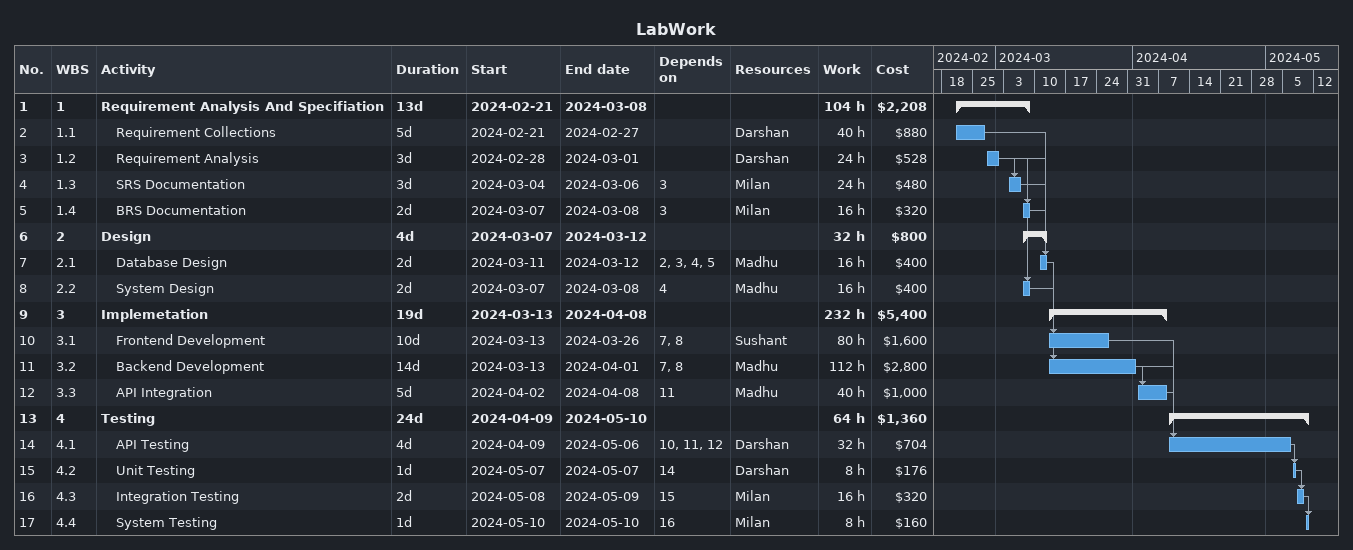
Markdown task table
LabWork

| ID | WBS | Task | Duration | Start | Finish | Predecessors | Resources | Work (h) | Cost ($) |
|---|---|---|---|---|---|---|---|---|---|
| 1 | 1 | **Requirement Analysis And Specifiation** | 13d | 2024-02-21 | 2024-03-08 |  |  | 104 | 2208 |
| 2 | 1.1 | Requirement Collections | 5d | 2024-02-21 | 2024-02-27 |  | Darshan | 40 | 880 |
| 3 | 1.2 | Requirement Analysis | 3d | 2024-02-28 | 2024-03-01 |  | Darshan | 24 | 528 |
| 4 | 1.3 | SRS Documentation | 3d | 2024-03-04 | 2024-03-06 | 3 | Milan | 24 | 480 |
| 5 | 1.4 | BRS Documentation | 2d | 2024-03-07 | 2024-03-08 | 3 | Milan | 16 | 320 |
| 6 | 2 | **Design** | 4d | 2024-03-07 | 2024-03-12 |  |  | 32 | 800 |
| 7 | 2.1 | Database Design | 2d | 2024-03-11 | 2024-03-12 | 2, 3, 4, 5 | Madhu | 16 | 400 |
| 8 | 2.2 | System Design | 2d | 2024-03-07 | 2024-03-08 | 4 | Madhu | 16 | 400 |
| 9 | 3 | **Implemetation** | 19d | 2024-03-13 | 2024-04-08 |  |  | 232 | 5400 |
| 10 | 3.1 | Frontend Development | 10d | 2024-03-13 | 2024-03-26 | 7, 8 | Sushant | 80 | 1600 |
| 11 | 3.2 | Backend Development | 14d | 2024-03-13 | 2024-04-01 | 7, 8 | Madhu | 112 | 2800 |
| 12 | 3.3 | API Integration | 5d | 2024-04-02 | 2024-04-08 | 11 | Madhu | 40 | 1000 |
| 13 | 4 | **Testing** | 24d | 2024-04-09 | 2024-05-10 |  |  | 64 | 1360 |
| 14 | 4.1 | API Testing | 4d | 2024-04-09 | 2024-05-06 | 10, 11, 12 | Darshan | 32 | 704 |
| 15 | 4.2 | Unit Testing | 1d | 2024-05-07 | 2024-05-07 | 14 | Darshan | 8 | 176 |
| 16 | 4.3 | Integration Testing | 2d | 2024-05-08 | 2024-05-09 | 15 | Milan | 16 | 320 |
| 17 | 4.4 | System Testing | 1d | 2024-05-10 | 2024-05-10 | 16 | Milan | 8 | 160 |
